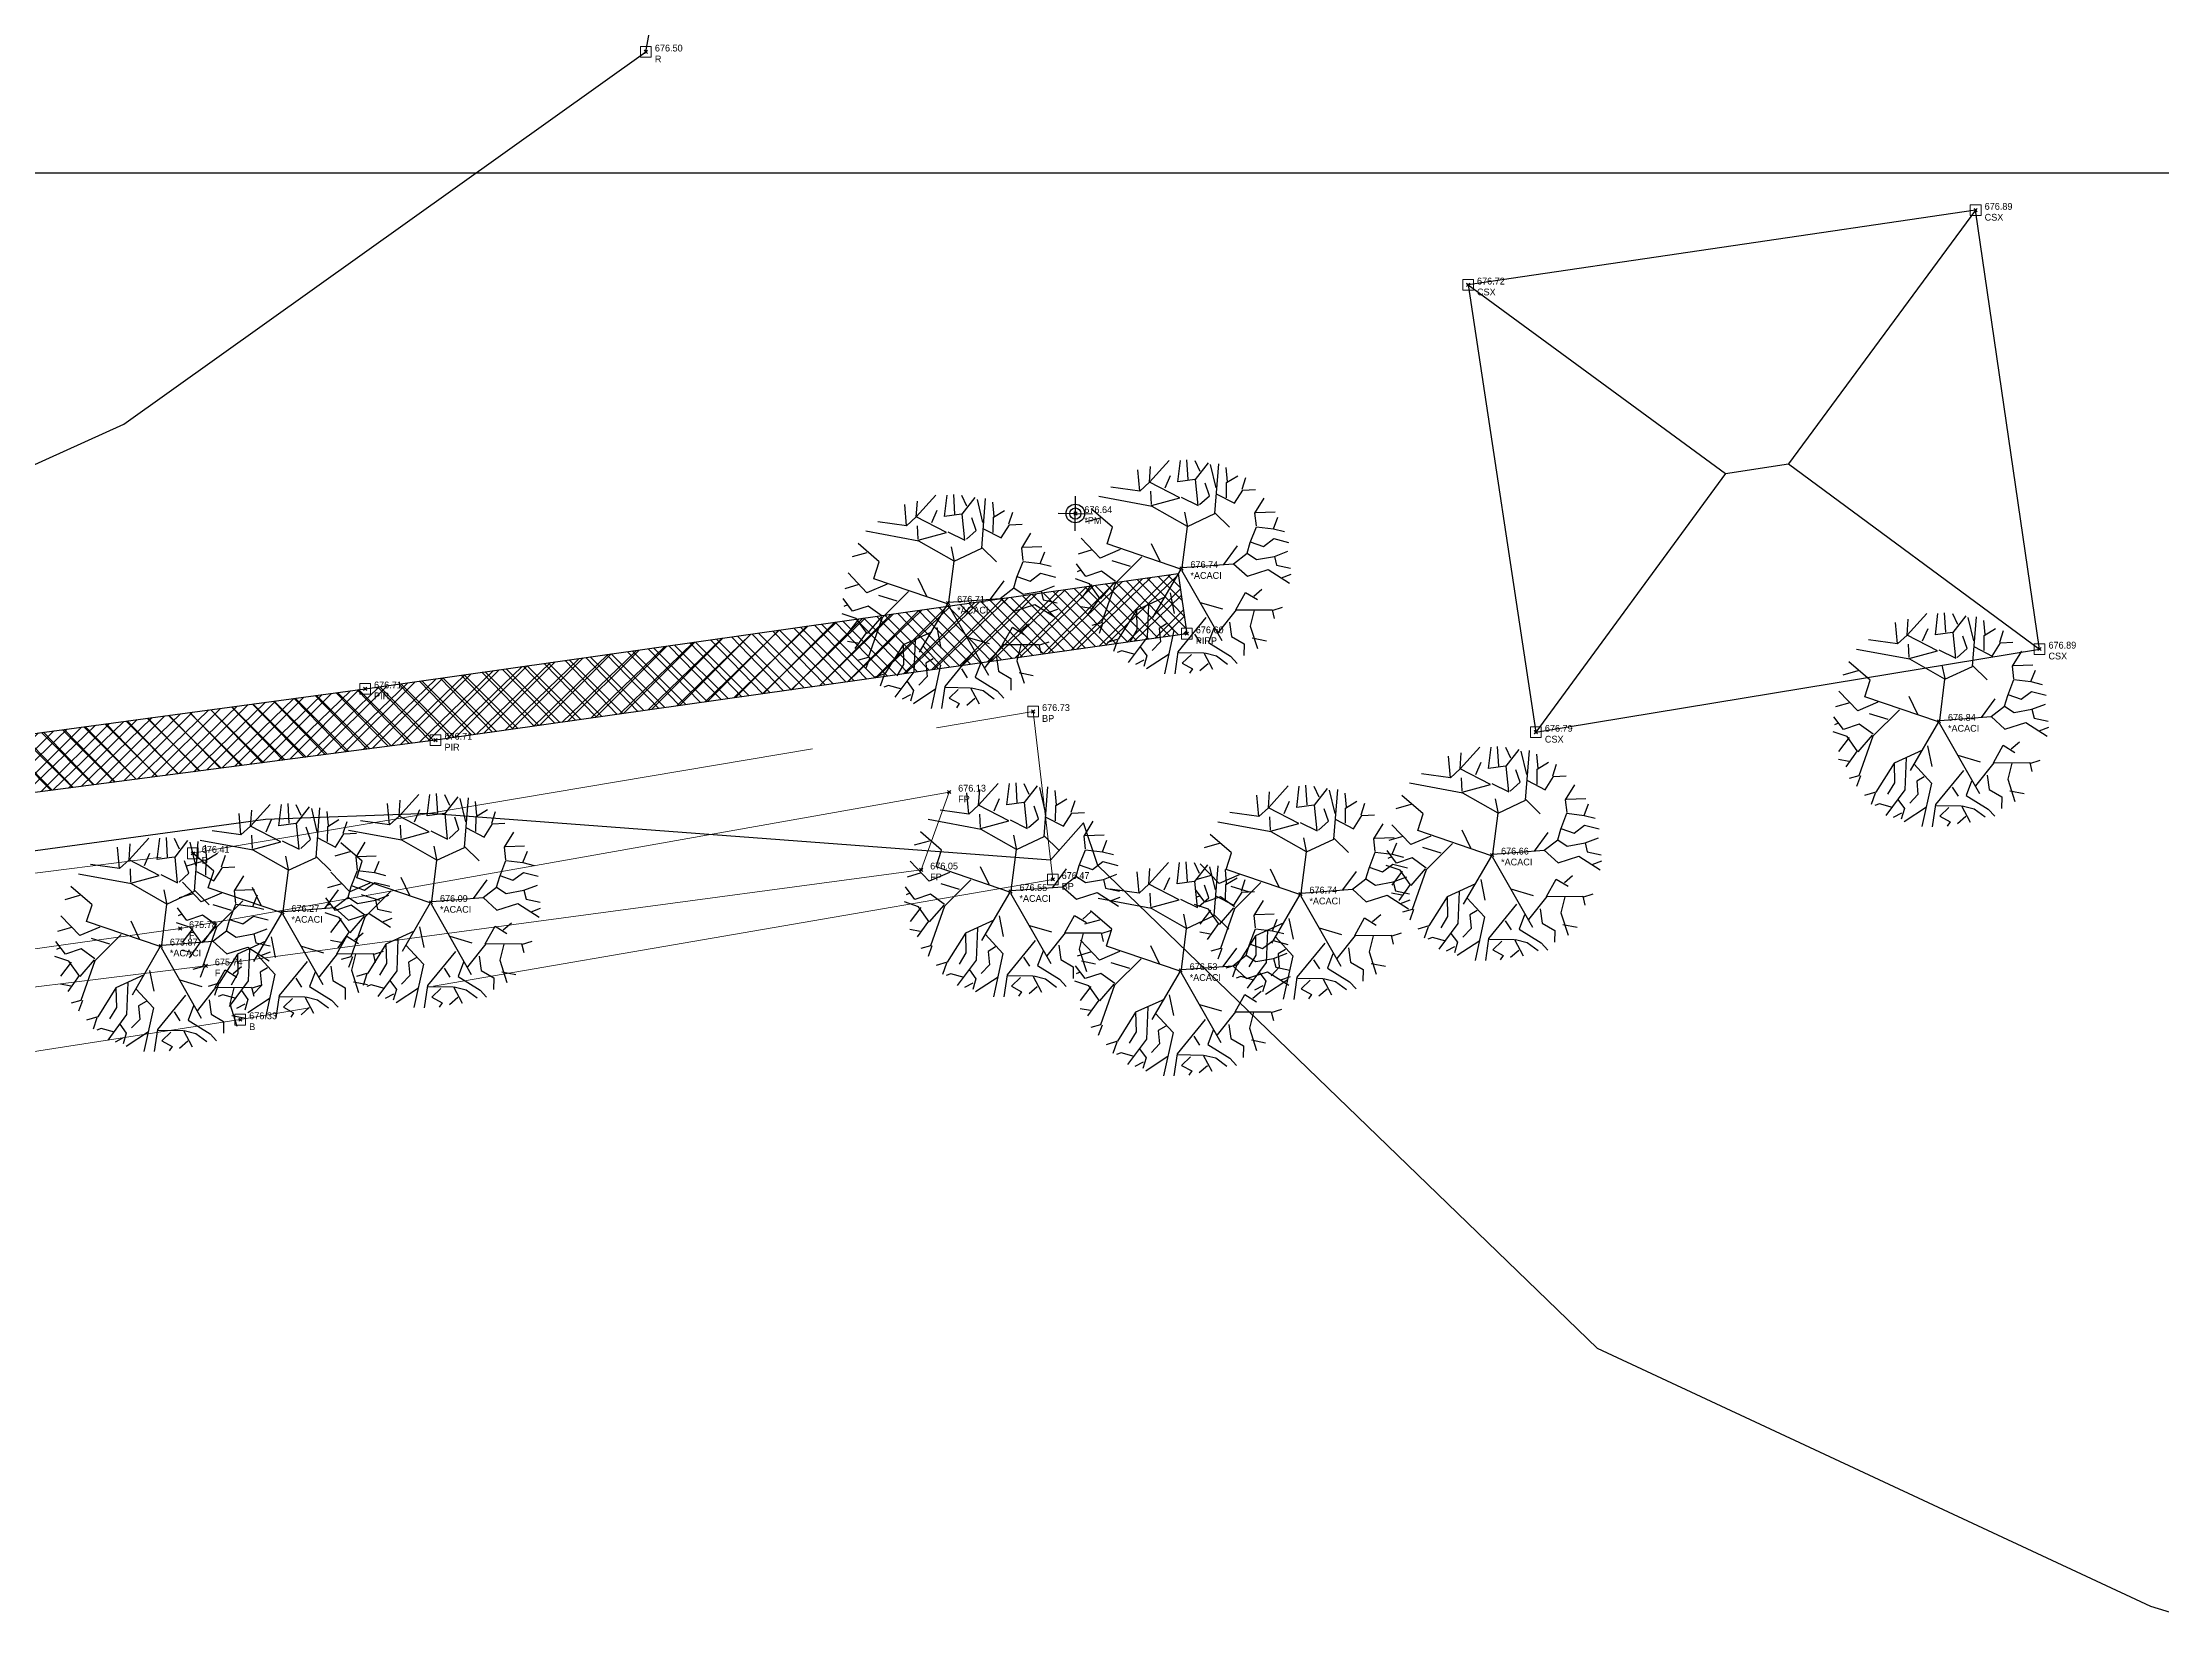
# Model space of a CAD drawing. Extents: x 350769 to 354978, y 6304672 to 6307963.
# Drawn here: x 352350.27 to 352389.89, y 6305572.65 to 6305602.44 of the extents above; entities that cross this region are included whole.
import ezdxf

# ---------------------------------------------------------------- set-up
doc = ezdxf.new("R2010")
doc.units = 0
doc.header["$PDMODE"] = 35
doc.header["$PDSIZE"] = 0.03
for name, pattern in [('4.0 - LO RECABARREN - DESNIVEL NUEVO$0$HIDDEN', [0.375, 0.25, -0.125]), ('CONTINUOS', [0]), ('DASHED', [19.05, 12.7, -6.35]), ('PHANTOM', [23.5, 11.75, -2.35, 2.35, -2.35, 2.35, -2.35])]:
    doc.linetypes.add(name, pattern=pattern)
doc.layers.get('0').update_dxf_attribs({"linetype": 'CONTINUOUS'})
for name, color, linetype in [('01_Dem Ext_Vereda HC', 1, 'CONTINUOUS'), ('1-CANAL', 150, 'PHANTOM'), ('1-coordenadas', 8, 'CONTINUOUS'), ('1-LINEA DE EDIFICACION', 2, 'CONTINUOUS'), ('1-PIRCA', 252, 'CONTINUOUS'), ('2-ACHURADO PIRCA', 252, 'CONTINUOUS'), ('3-CANAL_FDO', 4, 'CONTINUOUS'), ('C-TINN', 5, 'CONTINUOUS'), ('C-TOPO-MINR', 8, 'CONTINUOUS'), ('V-NODE DIC 2005', 4, 'CONTINUOUS'), ('V-NODE-TEXT DIC 2005', 2, 'CONTINUOUS'), ('Z-ACACI', 253, 'CONTINUOUS'), ('Z-PM', 253, 'CONTINUOUS')]:
    doc.layers.add(name, color=color, linetype=linetype)
doc.layers.add('0_ASD_TOPOGRAFIA_ELEMENTOS', color=7, linetype='CONTINUOS', lineweight=5, true_color=0xbdbdbd)

# ---------------------------------------------------------------- blocks, each defined once
blk = doc.blocks.new('COORDENADAS')
at = {"layer": '1-coordenadas'}
blk.add_line((20, -600.625), (1420, -600.625), dxfattribs=at)
blk = doc.blocks.new('ACACI')
for p, q in [((-0.621, 1.601), (-0.261, 2.015)), ((-0.094, 1.618), (-0.052, 2.015)), ((0.099, 1.666), (0.072, 2.033)), ((0.321, 1.816), (0.224, 2.015)), ((0.238, 1.666), (0.474, 1.982)), ((-0.8, 1.434), (-0.842, 1.833)), ((-0.621, 1.601), (-0.8, 1.434)), ((-0.621, 1.601), (-0.606, 1.899)), ((-0.052, 1.318), (-0.621, 1.601)), ((-0.33, 1.5), (-0.233, 1.734)), ((0.224, 1.666), (-0.094, 1.618)), ((0.293, 1.184), (0.238, 1.666)), ((0.502, 1.368), (0.418, 1.601)), ((0.626, 1.517), (0.515, 1.949)), ((0.611, 1.035), (0.668, 1.967)), ((0.834, 1.634), (0.805, 1.899)), ((0.82, 1.618), (1.028, 1.75)), ((0.82, 1.335), (0.82, 1.618)), ((1.111, 1.5), (1.18, 1.717)), ((-0.566, 1.151), (-1.563, 1.318)), ((-0.8, 1.434), (-1.341, 1.5)), ((-0.579, 1.184), (-0.594, 1.434)), ((-0.579, 1.168), (-0.052, 1.318)), ((-0.025, 1.335), (0.293, 1.184)), ((0.321, 1.201), (0.502, 1.368)), ((0.641, 1.401), (0.972, 1.234)), ((0.972, 1.234), (1.125, 1.484)), ((1.125, 1.484), (1.359, 1.5)), ((1.359, 1.052), (1.526, 1.335)), ((-1.535, 0.918), (-1.811, 0.835)), ((-1.299, 0.751), (-1.702, 1.085)), ((0.099, 0.787), (-0.566, 1.151)), ((0.099, 0.802), (0.045, 1.052)), ((0.099, 0.787), (0.611, 1.035)), ((0.611, 1.052), (0.889, 0.787)), ((1.277, 0.504), (1.388, 0.802)), ((1.388, 0.819), (1.359, 1.052)), ((1.374, 1.067), (1.734, 1.085)), ((1.388, 0.802), (1.707, 0.769)), ((1.707, 0.769), (1.789, 0.986)), ((-1.521, 0.17), (-1.881, 0.536)), ((-1.396, 0.436), (-1.299, 0.751)), ((-0.012, -0.012), (-1.396, 0.435)), ((-0.4, 0.12), (-0.566, 0.453)), ((0.015, 0.017), (0.099, 0.787)), ((0.792, 0.087), (1.041, 0.436)), ((1.222, 0.304), (1.277, 0.504)), ((1.277, 0.519), (1.526, 0.436)), ((1.526, 0.436), (1.719, 0.587)), ((1.707, 0.769), (1.915, 0.719)), ((1.719, 0.587), (1.997, 0.519)), ((-1.784, -0.179), (-1.965, 0.054)), ((-1.674, 0.319), (-1.937, 0.238)), ((-1.148, 0.337), (-1.521, 0.17)), ((-0.954, 0.021), (-1.299, 0.12)), ((-0.745, 0.203), (-1.23, -0.295)), ((0.015, 0.017), (0.972, 0.104)), ((0.972, 0.104), (1.222, 0.304)), ((0.972, 0.104), (1.235, -0.128)), ((1.222, 0.304), (1.401, 0.188)), ((1.235, -0.128), (1.623, 0.003)), ((1.401, 0.188), (1.734, 0.253)), ((1.623, 0.003), (2.025, -0.245)), ((1.734, 0.253), (1.983, 0.354)), ((1.734, 0.253), (1.776, 0.087)), ((1.776, 0.087), (2.039, 0.038)), ((-1.714, -0.313), (-1.978, -0.229)), ((-1.881, -0.063), (-1.95, -0.095)), ((-1.674, -0.328), (-1.868, -0.594)), ((-1.493, -0.078), (-1.784, -0.179)), ((-1.508, -0.594), (-1.714, -0.313)), ((-1.244, -0.278), (-1.508, -0.594)), ((-1.23, -0.262), (-1.493, -0.078)), ((-1.23, -0.295), (-1.48, -1.043)), ((-0.012, -0.012), (-0.525, -0.927)), ((0.003, -0.03), (0.775, -1.336)), ((1.359, -0.495), (1.511, -0.361)), ((1.873, -0.146), (2.052, -0.078)), ((-1.674, -0.778), (-1.868, -0.745)), ((-1.521, -0.578), (-1.729, -0.877)), ((-0.303, -0.545), (-0.829, -0.793)), ((-0.606, -0.694), (-0.621, -1.293)), ((-0.206, -0.462), (-0.122, -0.844)), ((0.363, -0.629), (0.778, -0.745)), ((0.708, -1.193), (1.041, -0.76)), ((1.028, -0.76), (1.207, -0.429)), ((1.041, -0.76), (1.707, -0.745)), ((1.207, -0.429), (1.429, -0.561)), ((1.374, -0.76), (1.304, -1.061)), ((1.707, -0.76), (1.9, -0.694)), ((1.707, -0.745), (1.749, -0.91)), ((-1.48, -1.043), (-1.66, -1.094)), ((-1.451, -1.043), (-1.521, -1.243)), ((-0.829, -0.793), (-1.16, -1.342)), ((-0.815, -1.16), (-0.939, -1.377)), ((-0.829, -0.793), (-0.815, -1.16)), ((-0.455, -0.811), (-0.122, -1.16)), ((-0.261, -1.043), (-0.4, -1.127)), ((-0.4, -1.127), (-0.372, -1.377)), ((-0.122, -1.16), (-0.288, -1.974)), ((0.474, -0.91), (-0.04, -1.559)), ((0.626, -1.109), (0.529, -1.377)), ((0.917, -0.993), (0.959, -1.258)), ((1.304, -1.061), (1.443, -1.476)), ((-1.16, -1.342), (-1.369, -1.41)), ((-1.175, -1.359), (-1.244, -1.574)), ((-1.091, -1.559), (-1.175, -1.592)), ((-0.842, -1.625), (-1.091, -1.559)), ((-0.621, -1.293), (-0.967, -1.774)), ((-0.745, -1.476), (-0.621, -1.642)), ((-0.372, -1.377), (-0.524, -1.541)), ((-0.04, -1.559), (-0.094, -1.974)), ((-0.025, -1.574), (0.445, -1.574)), ((0.266, -1.225), (0.377, -1.392)), ((0.445, -1.574), (0.611, -1.875)), ((0.46, -1.574), (0.681, -1.625)), ((0.529, -1.377), (0.944, -1.625)), ((0.959, -1.258), (1.195, -1.392)), ((1.195, -1.392), (1.195, -1.609)), ((1.346, -1.276), (1.61, -1.326)), ((-0.676, -1.726), (-0.829, -1.809)), ((-0.621, -1.642), (-0.676, -1.842)), ((-0.206, -1.609), (-0.621, -1.89)), ((0.211, -1.609), (0.045, -1.774)), ((0.045, -1.774), (0.238, -1.875)), ((0.238, -1.875), (0.184, -1.958)), ((0.529, -1.774), (0.377, -1.908)), ((0.681, -1.625), (0.889, -1.774)), ((0.944, -1.625), (1.069, -1.759))]:
    blk.add_line(p, q)
blk = doc.blocks.new('PM')
at = {"layer": 'Z-PM'}
for p, q in [((-1.61, 0), (1.61, 0)), ((0, -1.61), (0, 1.61))]:
    blk.add_line(p, q, dxfattribs=at)
for radius in [0.867, 0.521]:
    blk.add_circle((0, 0), radius, dxfattribs=at)
blk = doc.blocks.new('*U1327')
at = {"color": 0, "linetype": 'ByBlock', "lineweight": -2, "transparency": 16777216}
blk.add_point((0, 0), dxfattribs=at)
blk = doc.blocks.new('*U4232', base_point=(352354.03, 6305584.083))
at = {"layer": 'V-NODE-TEXT DIC 2005', "linetype": 'ByBlock', "char_height": 0.127}
for s, insert, attachment_point in [('676.33', (352354.197, 6305584.154), 4), ('B', (352354.197, 6305584.015), 1)]:
    blk.add_mtext(s, dxfattribs=dict(at, insert=insert, attachment_point=attachment_point))
blk = doc.blocks.new('*U4233', base_point=(352354.03, 6305584.083))
at = {"layer": 'V-NODE-TEXT DIC 2005', "color": 2, "lineweight": -2}
blk.add_blockref('*U4232', (352354.03, 6305584.083), dxfattribs=at)
blk = doc.blocks.new('*U4228', base_point=(352353.142, 6305587.194))
at = {"layer": 'V-NODE-TEXT DIC 2005', "linetype": 'ByBlock', "char_height": 0.127}
for s, insert, attachment_point in [('676.41', (352353.309, 6305587.265), 4), ('B', (352353.309, 6305587.126), 1)]:
    blk.add_mtext(s, dxfattribs=dict(at, insert=insert, attachment_point=attachment_point))
blk = doc.blocks.new('*U4229', base_point=(352353.142, 6305587.194))
at = {"layer": 'V-NODE-TEXT DIC 2005', "color": 2, "lineweight": -2}
blk.add_blockref('*U4228', (352353.142, 6305587.194), dxfattribs=at)
blk = doc.blocks.new('*U4024', base_point=(352369.219, 6305586.707))
at = {"layer": 'V-NODE-TEXT DIC 2005', "linetype": 'ByBlock', "char_height": 0.127}
for s, insert, attachment_point in [('676.47', (352369.386, 6305586.778), 4), ('BP', (352369.386, 6305586.639), 1)]:
    blk.add_mtext(s, dxfattribs=dict(at, insert=insert, attachment_point=attachment_point))
blk = doc.blocks.new('*U4025', base_point=(352369.219, 6305586.707))
at = {"layer": 'V-NODE-TEXT DIC 2005', "color": 2, "lineweight": -2}
blk.add_blockref('*U4024', (352369.219, 6305586.707), dxfattribs=at)
blk = doc.blocks.new('*U4022', base_point=(352368.853, 6305589.847))
at = {"layer": 'V-NODE-TEXT DIC 2005', "linetype": 'ByBlock', "char_height": 0.127}
for s, insert, attachment_point in [('676.73', (352369.02, 6305589.918), 4), ('BP', (352369.02, 6305589.779), 1)]:
    blk.add_mtext(s, dxfattribs=dict(at, insert=insert, attachment_point=attachment_point))
blk = doc.blocks.new('*U4023', base_point=(352368.853, 6305589.847))
at = {"layer": 'V-NODE-TEXT DIC 2005', "color": 2, "lineweight": -2}
blk.add_blockref('*U4022', (352368.853, 6305589.847), dxfattribs=at)
blk = doc.blocks.new('*U3930', base_point=(352378.253, 6305589.46))
at = {"layer": 'V-NODE-TEXT DIC 2005', "linetype": 'ByBlock', "char_height": 0.127}
for s, insert, attachment_point in [('676.79', (352378.42, 6305589.531), 4), ('CSX', (352378.42, 6305589.392), 1)]:
    blk.add_mtext(s, dxfattribs=dict(at, insert=insert, attachment_point=attachment_point))
blk = doc.blocks.new('*U3931', base_point=(352378.253, 6305589.46))
at = {"layer": 'V-NODE-TEXT DIC 2005', "color": 2, "lineweight": -2}
blk.add_blockref('*U3930', (352378.253, 6305589.46), dxfattribs=at)
blk = doc.blocks.new('*U3928', base_point=(352376.984, 6305597.822))
at = {"layer": 'V-NODE-TEXT DIC 2005', "linetype": 'ByBlock', "char_height": 0.127}
for s, insert, attachment_point in [('676.72', (352377.151, 6305597.893), 4), ('CSX', (352377.151, 6305597.754), 1)]:
    blk.add_mtext(s, dxfattribs=dict(at, insert=insert, attachment_point=attachment_point))
blk = doc.blocks.new('*U3929', base_point=(352376.984, 6305597.822))
at = {"layer": 'V-NODE-TEXT DIC 2005', "color": 2, "lineweight": -2}
blk.add_blockref('*U3928', (352376.984, 6305597.822), dxfattribs=at)
blk = doc.blocks.new('*U3922', base_point=(352387.668, 6305591.016))
at = {"layer": 'V-NODE-TEXT DIC 2005', "linetype": 'ByBlock', "char_height": 0.127}
for s, insert, attachment_point in [('676.89', (352387.835, 6305591.087), 4), ('CSX', (352387.835, 6305590.948), 1)]:
    blk.add_mtext(s, dxfattribs=dict(at, insert=insert, attachment_point=attachment_point))
blk = doc.blocks.new('*U3923', base_point=(352387.668, 6305591.016))
at = {"layer": 'V-NODE-TEXT DIC 2005', "color": 2, "lineweight": -2}
blk.add_blockref('*U3922', (352387.668, 6305591.016), dxfattribs=at)
blk = doc.blocks.new('*U3920', base_point=(352386.474, 6305599.22))
at = {"layer": 'V-NODE-TEXT DIC 2005', "linetype": 'ByBlock', "char_height": 0.127}
for s, insert, attachment_point in [('676.89', (352386.641, 6305599.291), 4), ('CSX', (352386.641, 6305599.152), 1)]:
    blk.add_mtext(s, dxfattribs=dict(at, insert=insert, attachment_point=attachment_point))
blk = doc.blocks.new('*U3921', base_point=(352386.474, 6305599.22))
at = {"layer": 'V-NODE-TEXT DIC 2005', "color": 2, "lineweight": -2}
blk.add_blockref('*U3920', (352386.474, 6305599.22), dxfattribs=at)
blk = doc.blocks.new('*U3844', base_point=(352352.905, 6305585.788))
at = {"layer": 'V-NODE-TEXT DIC 2005', "linetype": 'ByBlock', "char_height": 0.127}
for s, insert, attachment_point in [('675.78', (352353.072, 6305585.859), 4), ('F', (352353.072, 6305585.72), 1)]:
    blk.add_mtext(s, dxfattribs=dict(at, insert=insert, attachment_point=attachment_point))
blk = doc.blocks.new('*U3845', base_point=(352352.905, 6305585.788))
at = {"layer": 'V-NODE-TEXT DIC 2005', "color": 2, "lineweight": -2}
blk.add_blockref('*U3844', (352352.905, 6305585.788), dxfattribs=at)
blk = doc.blocks.new('*U3766', base_point=(352353.387, 6305585.088))
at = {"layer": 'V-NODE-TEXT DIC 2005', "linetype": 'ByBlock', "char_height": 0.127}
for s, insert, attachment_point in [('675.74', (352353.554, 6305585.159), 4), ('F', (352353.554, 6305585.02), 1)]:
    blk.add_mtext(s, dxfattribs=dict(at, insert=insert, attachment_point=attachment_point))
blk = doc.blocks.new('*U3767', base_point=(352353.387, 6305585.088))
at = {"layer": 'V-NODE-TEXT DIC 2005', "color": 2, "lineweight": -2}
blk.add_blockref('*U3766', (352353.387, 6305585.088), dxfattribs=at)
blk = doc.blocks.new('*U3608', base_point=(352367.284, 6305588.34))
at = {"layer": 'V-NODE-TEXT DIC 2005', "linetype": 'ByBlock', "char_height": 0.127}
for s, insert, attachment_point in [('676.13', (352367.451, 6305588.411), 4), ('FP', (352367.451, 6305588.272), 1)]:
    blk.add_mtext(s, dxfattribs=dict(at, insert=insert, attachment_point=attachment_point))
blk = doc.blocks.new('*U3609', base_point=(352367.284, 6305588.34))
at = {"layer": 'V-NODE-TEXT DIC 2005', "color": 2, "lineweight": -2}
blk.add_blockref('*U3608', (352367.284, 6305588.34), dxfattribs=at)
blk = doc.blocks.new('*U3606', base_point=(352366.761, 6305586.884))
at = {"layer": 'V-NODE-TEXT DIC 2005', "linetype": 'ByBlock', "char_height": 0.127}
for s, insert, attachment_point in [('676.05', (352366.928, 6305586.955), 4), ('FP', (352366.928, 6305586.816), 1)]:
    blk.add_mtext(s, dxfattribs=dict(at, insert=insert, attachment_point=attachment_point))
blk = doc.blocks.new('*U3607', base_point=(352366.761, 6305586.884))
at = {"layer": 'V-NODE-TEXT DIC 2005', "color": 2, "lineweight": -2}
blk.add_blockref('*U3606', (352366.761, 6305586.884), dxfattribs=at)
blk = doc.blocks.new('*U3254', base_point=(352357.68, 6305589.311))
at = {"layer": 'V-NODE-TEXT DIC 2005', "linetype": 'ByBlock', "char_height": 0.127}
for s, insert, attachment_point in [('676.71', (352357.847, 6305589.382), 4), ('PIR', (352357.847, 6305589.243), 1)]:
    blk.add_mtext(s, dxfattribs=dict(at, insert=insert, attachment_point=attachment_point))
blk = doc.blocks.new('*U3255', base_point=(352357.68, 6305589.311))
at = {"layer": 'V-NODE-TEXT DIC 2005', "color": 2, "lineweight": -2}
blk.add_blockref('*U3254', (352357.68, 6305589.311), dxfattribs=at)
blk = doc.blocks.new('*U3232', base_point=(352356.364, 6305590.27))
at = {"layer": 'V-NODE-TEXT DIC 2005', "linetype": 'ByBlock', "char_height": 0.127}
for s, insert, attachment_point in [('676.71', (352356.531, 6305590.341), 4), ('PIR', (352356.531, 6305590.202), 1)]:
    blk.add_mtext(s, dxfattribs=dict(at, insert=insert, attachment_point=attachment_point))
blk = doc.blocks.new('*U3233', base_point=(352356.364, 6305590.27))
at = {"layer": 'V-NODE-TEXT DIC 2005', "color": 2, "lineweight": -2}
blk.add_blockref('*U3232', (352356.364, 6305590.27), dxfattribs=at)
blk = doc.blocks.new('*U3214', base_point=(352371.727, 6305591.301))
at = {"layer": 'V-NODE-TEXT DIC 2005', "linetype": 'ByBlock', "char_height": 0.127}
for s, insert, attachment_point in [('676.60', (352371.894, 6305591.372), 4), ('PIRP', (352371.894, 6305591.233), 1)]:
    blk.add_mtext(s, dxfattribs=dict(at, insert=insert, attachment_point=attachment_point))
blk = doc.blocks.new('*U3215', base_point=(352371.727, 6305591.301))
at = {"layer": 'V-NODE-TEXT DIC 2005', "color": 2, "lineweight": -2}
blk.add_blockref('*U3214', (352371.727, 6305591.301), dxfattribs=at)
blk = doc.blocks.new('*U2736', base_point=(352361.613, 6305602.178))
at = {"layer": 'V-NODE-TEXT DIC 2005', "linetype": 'ByBlock', "char_height": 0.127}
for s, insert, attachment_point in [('676.50', (352361.78, 6305602.249), 4), ('R', (352361.78, 6305602.11), 1)]:
    blk.add_mtext(s, dxfattribs=dict(at, insert=insert, attachment_point=attachment_point))
blk = doc.blocks.new('*U2737', base_point=(352361.613, 6305602.178))
at = {"layer": 'V-NODE-TEXT DIC 2005', "color": 2, "lineweight": -2}
blk.add_blockref('*U2736', (352361.613, 6305602.178), dxfattribs=at)
blk = doc.blocks.new('*U1736', base_point=(352368.43, 6305586.482))
at = {"layer": 'V-NODE-TEXT DIC 2005', "linetype": 'ByBlock', "char_height": 0.127}
for s, insert, attachment_point in [('676.55', (352368.597, 6305586.553), 4), ('*ACACI', (352368.597, 6305586.414), 1)]:
    blk.add_mtext(s, dxfattribs=dict(at, insert=insert, attachment_point=attachment_point))
blk = doc.blocks.new('*U1737', base_point=(352368.43, 6305586.482))
at = {"layer": 'V-NODE-TEXT DIC 2005', "color": 2, "lineweight": -2}
blk.add_blockref('*U1736', (352368.43, 6305586.482), dxfattribs=at)
blk = doc.blocks.new('*U1734', base_point=(352377.434, 6305587.164))
at = {"layer": 'V-NODE-TEXT DIC 2005', "linetype": 'ByBlock', "char_height": 0.127}
for s, insert, attachment_point in [('*ACACI', (352377.601, 6305587.096), 1), ('676.66', (352377.601, 6305587.235), 4)]:
    blk.add_mtext(s, dxfattribs=dict(at, insert=insert, attachment_point=attachment_point))
blk = doc.blocks.new('*U1735', base_point=(352377.434, 6305587.164))
at = {"layer": 'V-NODE-TEXT DIC 2005', "color": 2, "lineweight": -2}
blk.add_blockref('*U1734', (352377.434, 6305587.164), dxfattribs=at)
blk = doc.blocks.new('*U1732', base_point=(352371.612, 6305585.004))
at = {"layer": 'V-NODE-TEXT DIC 2005', "linetype": 'ByBlock', "char_height": 0.127}
for s, insert, attachment_point in [('676.53', (352371.779, 6305585.075), 4), ('*ACACI', (352371.779, 6305584.936), 1)]:
    blk.add_mtext(s, dxfattribs=dict(at, insert=insert, attachment_point=attachment_point))
blk = doc.blocks.new('*U1733', base_point=(352371.612, 6305585.004))
at = {"layer": 'V-NODE-TEXT DIC 2005', "color": 2, "lineweight": -2}
blk.add_blockref('*U1732', (352371.612, 6305585.004), dxfattribs=at)
blk = doc.blocks.new('*U1730', base_point=(352373.85, 6305586.435))
at = {"layer": 'V-NODE-TEXT DIC 2005', "linetype": 'ByBlock', "char_height": 0.127}
for s, insert, attachment_point in [('*ACACI', (352374.017, 6305586.367), 1), ('676.74', (352374.017, 6305586.506), 4)]:
    blk.add_mtext(s, dxfattribs=dict(at, insert=insert, attachment_point=attachment_point))
blk = doc.blocks.new('*U1731', base_point=(352373.85, 6305586.435))
at = {"layer": 'V-NODE-TEXT DIC 2005', "color": 2, "lineweight": -2}
blk.add_blockref('*U1730', (352373.85, 6305586.435), dxfattribs=at)
blk = doc.blocks.new('*U1728', base_point=(352357.596, 6305586.278))
at = {"layer": 'V-NODE-TEXT DIC 2005', "linetype": 'ByBlock', "char_height": 0.127}
for s, insert, attachment_point in [('*ACACI', (352357.763, 6305586.21), 1), ('676.09', (352357.763, 6305586.349), 4)]:
    blk.add_mtext(s, dxfattribs=dict(at, insert=insert, attachment_point=attachment_point))
blk = doc.blocks.new('*U1729', base_point=(352357.596, 6305586.278))
at = {"layer": 'V-NODE-TEXT DIC 2005', "color": 2, "lineweight": -2}
blk.add_blockref('*U1728', (352357.596, 6305586.278), dxfattribs=at)
blk = doc.blocks.new('*U1724', base_point=(352354.819, 6305586.091))
at = {"layer": 'V-NODE-TEXT DIC 2005', "linetype": 'ByBlock', "char_height": 0.127}
for s, insert, attachment_point in [('676.27', (352354.986, 6305586.162), 4), ('*ACACI', (352354.986, 6305586.023), 1)]:
    blk.add_mtext(s, dxfattribs=dict(at, insert=insert, attachment_point=attachment_point))
blk = doc.blocks.new('*U1725', base_point=(352354.819, 6305586.091))
at = {"layer": 'V-NODE-TEXT DIC 2005', "color": 2, "lineweight": -2}
blk.add_blockref('*U1724', (352354.819, 6305586.091), dxfattribs=at)
blk = doc.blocks.new('*U1722', base_point=(352352.546, 6305585.461))
at = {"layer": 'V-NODE-TEXT DIC 2005', "linetype": 'ByBlock', "char_height": 0.127}
for s, insert, attachment_point in [('675.87', (352352.713, 6305585.532), 4), ('*ACACI', (352352.713, 6305585.393), 1)]:
    blk.add_mtext(s, dxfattribs=dict(at, insert=insert, attachment_point=attachment_point))
blk = doc.blocks.new('*U1723', base_point=(352352.546, 6305585.461))
at = {"layer": 'V-NODE-TEXT DIC 2005', "color": 2, "lineweight": -2}
blk.add_blockref('*U1722', (352352.546, 6305585.461), dxfattribs=at)
blk = doc.blocks.new('*U1714', base_point=(352371.626, 6305592.522))
at = {"layer": 'V-NODE-TEXT DIC 2005', "linetype": 'ByBlock', "char_height": 0.127}
for s, insert, attachment_point in [('676.74', (352371.793, 6305592.593), 4), ('*ACACI', (352371.793, 6305592.454), 1)]:
    blk.add_mtext(s, dxfattribs=dict(at, insert=insert, attachment_point=attachment_point))
blk = doc.blocks.new('*U1715', base_point=(352371.626, 6305592.522))
at = {"layer": 'V-NODE-TEXT DIC 2005', "color": 2, "lineweight": -2}
blk.add_blockref('*U1714', (352371.626, 6305592.522), dxfattribs=at)
blk = doc.blocks.new('*U1706', base_point=(352385.789, 6305589.664))
at = {"layer": 'V-NODE-TEXT DIC 2005', "linetype": 'ByBlock', "char_height": 0.127}
for s, insert, attachment_point in [('676.84', (352385.956, 6305589.735), 4), ('*ACACI', (352385.956, 6305589.596), 1)]:
    blk.add_mtext(s, dxfattribs=dict(at, insert=insert, attachment_point=attachment_point))
blk = doc.blocks.new('*U1707', base_point=(352385.789, 6305589.664))
at = {"layer": 'V-NODE-TEXT DIC 2005', "color": 2, "lineweight": -2}
blk.add_blockref('*U1706', (352385.789, 6305589.664), dxfattribs=at)
blk = doc.blocks.new('*U1700', base_point=(352367.265, 6305591.872))
at = {"layer": 'V-NODE-TEXT DIC 2005', "linetype": 'ByBlock', "char_height": 0.127}
for s, insert, attachment_point in [('*ACACI', (352367.432, 6305591.804), 1), ('676.71', (352367.432, 6305591.943), 4)]:
    blk.add_mtext(s, dxfattribs=dict(at, insert=insert, attachment_point=attachment_point))
blk = doc.blocks.new('*U1701', base_point=(352367.265, 6305591.872))
at = {"layer": 'V-NODE-TEXT DIC 2005', "color": 2, "lineweight": -2}
blk.add_blockref('*U1700', (352367.265, 6305591.872), dxfattribs=at)
blk = doc.blocks.new('*U1406', base_point=(352369.643, 6305593.547))
at = {"layer": 'V-NODE-TEXT DIC 2005', "linetype": 'ByBlock', "char_height": 0.127}
for s, insert, attachment_point in [('*PM', (352369.81, 6305593.479), 1), ('676.64', (352369.81, 6305593.618), 4)]:
    blk.add_mtext(s, dxfattribs=dict(at, insert=insert, attachment_point=attachment_point))
blk = doc.blocks.new('*U1407', base_point=(352369.643, 6305593.547))
at = {"layer": 'V-NODE-TEXT DIC 2005', "color": 2, "lineweight": -2}
blk.add_blockref('*U1406', (352369.643, 6305593.547), dxfattribs=at)
blk = doc.blocks.new('TOPOGRAFIA')
at = {"layer": '1-PIRCA', "lineweight": 0, "true_color": 0xbdbdbd}
h = blk.add_hatch(dxfattribs=at)
h.set_pattern_fill('ANSI37', color=9, scale=0.1, angle=-0.9099, style=0)
h.set_pattern_definition([(44.0901018, (385165.93732, 6292423.27664), (-0.22091292, 0.228043267), []), (134.0901018, (385165.93732, 6292423.27664), (-0.228043267, -0.22091292), [])])
h.paths.add_polyline_path([(390371.669, 6302591.384), (390357.622, 6302589.394), (390340.686, 6302587.18), (390330.291, 6302585.764), (390319.091, 6302584.432), (390313.327, 6302583.838), (390313.394, 6302584.787), (390319.3, 6302585.49), (390330.381, 6302586.708), (390340.573, 6302588.228), (390356.307, 6302590.353), (390371.51, 6302592.506)])
at = {"layer": '1-CANAL', "color": 9, "lineweight": 0, "true_color": 0xbdbdbd}
for points in [[(390309.955, 6302580.318), (390327.956, 6302584.064), (390340.834, 6302585.739), (390353.084, 6302587.277), (390368.795, 6302589.93), (390369.162, 6302586.79)], [(390369.162, 6302586.79), (390353.973, 6302584.167), (390341.635, 6302582.251), (390328.875, 6302580.758), (390310.113, 6302578.613)]]:
    blk.add_lwpolyline(points, dxfattribs=at)
at = {"layer": '1-coordenadas', "color": 9, "linetype": '4.0 - LO RECABARREN - DESNIVEL NUEVO$0$HIDDEN', "lineweight": 0, "ltscale": 50, "true_color": 0xbdbdbd}
blk.add_line((390200, 6302600), (390900, 6302600), dxfattribs=at)
at = {"layer": '1-LINEA DE EDIFICACION', "color": 9, "lineweight": 0, "true_color": 0xbdbdbd, "flags": 128}
for points in [[(390386.417, 6302599.301), (390376.927, 6302597.905)], [(390386.417, 6302599.301), (390382.918, 6302594.56)], [(390387.61, 6302591.097), (390386.417, 6302599.301)], [(390376.927, 6302597.905), (390381.74, 6302594.376)], [(390376.927, 6302597.905), (390378.195, 6302589.543)], [(390381.74, 6302594.376), (390382.918, 6302594.56)], [(390382.918, 6302594.56), (390387.61, 6302591.097)], [(390381.74, 6302594.376), (390378.195, 6302589.543)], [(390378.195, 6302589.543), (390387.61, 6302591.097)]]:
    blk.add_lwpolyline(points, dxfattribs=at)
at = {"layer": '1-PIRCA', "color": 9, "lineweight": 0, "true_color": 0xbdbdbd, "flags": 128}
blk.add_lwpolyline([(390371.669, 6302591.384), (390357.622, 6302589.394), (390340.686, 6302587.18), (390330.291, 6302585.764), (390319.091, 6302584.432), (390313.327, 6302583.838), (390313.394, 6302584.787), (390319.3, 6302585.49), (390330.381, 6302586.708), (390340.573, 6302588.228), (390356.307, 6302590.353), (390371.51, 6302592.506)], close=True, dxfattribs=at)
at = {"layer": '3-CANAL_FDO', "color": 9, "lineweight": 0, "true_color": 0xbdbdbd}
blk.add_lwpolyline([(390367.226, 6302588.423), (390366.703, 6302586.967), (390353.329, 6302585.172), (390341.844, 6302583.754), (390328.424, 6302581.895), (390309.983, 6302579.704), (390328.29, 6302582.699), (390341.71, 6302584.312), (390352.848, 6302585.872), (390367.226, 6302588.423)], dxfattribs=at)
at = {"layer": 'C-TINN', "color": 9, "linetype": 'Continuous', "lineweight": 0, "true_color": 0xbdbdbd}
for points, elevation in [([(390361.456, 6302602.161), (390361.456, 6302602.361), (390361.656, 6302602.361), (390361.656, 6302602.161), (390361.456, 6302602.161)], 676.5), ([(390386.317, 6302599.201), (390386.317, 6302599.401), (390386.517, 6302599.401), (390386.517, 6302599.201), (390386.317, 6302599.201)], 676.89), ([(390376.827, 6302597.805), (390376.827, 6302598.005), (390377.027, 6302598.005), (390377.027, 6302597.805), (390376.827, 6302597.805)], 676.72), ([(390371.569, 6302591.284), (390371.569, 6302591.484), (390371.769, 6302591.484), (390371.769, 6302591.284), (390371.569, 6302591.284)], 676.6), ([(390387.51, 6302590.997), (390387.51, 6302591.197), (390387.71, 6302591.197), (390387.71, 6302590.997), (390387.51, 6302590.997)], 676.89), ([(390356.207, 6302590.253), (390356.207, 6302590.453), (390356.407, 6302590.453), (390356.407, 6302590.253), (390356.207, 6302590.253)], 676.71), ([(390368.695, 6302589.83), (390368.695, 6302590.03), (390368.895, 6302590.03), (390368.895, 6302589.83), (390368.695, 6302589.83)], 676.73), ([(390357.522, 6302589.294), (390357.522, 6302589.494), (390357.722, 6302589.494), (390357.722, 6302589.294), (390357.522, 6302589.294)], 676.71), ([(390378.095, 6302589.443), (390378.095, 6302589.643), (390378.295, 6302589.643), (390378.295, 6302589.443), (390378.095, 6302589.443)], 676.79), ([(390352.984, 6302587.177), (390352.984, 6302587.377), (390353.184, 6302587.377), (390353.184, 6302587.177), (390352.984, 6302587.177)], 676.41), ([(390369.062, 6302586.69), (390369.062, 6302586.89), (390369.262, 6302586.89), (390369.262, 6302586.69), (390369.062, 6302586.69)], 676.47), ([(390353.873, 6302584.067), (390353.873, 6302584.267), (390354.073, 6302584.267), (390354.073, 6302584.067), (390353.873, 6302584.067)], 676.33)]:
    blk.add_lwpolyline(points, dxfattribs=dict(at, elevation=elevation))
for p in [(390361.556, 6302602.261, 676.5), (390386.417, 6302599.301, 676.89), (390376.927, 6302597.905, 676.72), (390371.669, 6302591.384, 676.6), (390387.61, 6302591.097, 676.89), (390356.307, 6302590.353, 676.71), (390368.795, 6302589.93, 676.73), (390357.622, 6302589.394, 676.71), (390378.195, 6302589.543, 676.79), (390353.084, 6302587.277, 676.41), (390369.162, 6302586.79, 676.47), (390353.973, 6302584.167, 676.33)]:
    blk.add_point(p, dxfattribs=at)
at = {"layer": 'C-TOPO-MINR', "color": 9, "linetype": 'Continuous', "lineweight": -3, "true_color": 0xbdbdbd, "elevation": 676.5}
for points in [[(390390.937, 6302572.816), (390389.692, 6302573.196), (390379.348, 6302578.02), (390370.008, 6302587.048), (390369.74, 6302587.85), (390369.119, 6302587.152), (390357.503, 6302588.023), (390354.446, 6302587.912), (390349.597, 6302587.25)], [(390343.038, 6302591.34), (390351.796, 6302595.302), (390361.556, 6302602.261), (390363.618, 6302613.625), (390364.51, 6302614.75), (390364.726, 6302617.353), (390362.222, 6302618.28), (390354.933, 6302625.345), (390350.55, 6302632.756), (390348.514, 6302637.51)]]:
    blk.add_lwpolyline(points, dxfattribs=at)
at = {"layer": 'V-NODE DIC 2005', "color": 9, "lineweight": 0, "true_color": 0xbdbdbd, "rotation": 359.9963883938062}
for p in [(390361.557, 6302602.261), (390386.418, 6302599.301), (390376.927, 6302597.904), (390369.586, 6302593.63), (390371.569, 6302592.604), (390367.208, 6302591.955), (390371.67, 6302591.383), (390387.611, 6302591.097), (390356.307, 6302590.353), (390368.796, 6302589.93), (390385.732, 6302589.746), (390357.623, 6302589.394), (390378.196, 6302589.542), (390367.227, 6302588.423), (390353.085, 6302587.278), (390366.704, 6302586.967), (390377.377, 6302587.246), (390368.373, 6302586.565), (390369.162, 6302586.79), (390354.762, 6302586.174), (390357.539, 6302586.361), (390373.793, 6302586.517), (390352.848, 6302585.872), (390352.489, 6302585.545), (390353.33, 6302585.172), (390371.555, 6302585.086), (390353.973, 6302584.167)]:
    blk.add_blockref('*U1327', p, dxfattribs=at)
at = {"layer": 'V-NODE-TEXT DIC 2005', "color": 9, "lineweight": 0, "true_color": 0xbdbdbd, "rotation": 359.9963883938062}
for name, p in [('*U2737', (390361.557, 6302602.261)), ('*U3921', (390386.418, 6302599.301)), ('*U3929', (390376.927, 6302597.904)), ('*U1407', (390369.586, 6302593.63)), ('*U1715', (390371.569, 6302592.604)), ('*U1701', (390367.208, 6302591.955)), ('*U3215', (390371.67, 6302591.383)), ('*U3923', (390387.611, 6302591.097)), ('*U3233', (390356.307, 6302590.353)), ('*U4023', (390368.796, 6302589.93)), ('*U1707', (390385.732, 6302589.746)), ('*U3255', (390357.623, 6302589.394)), ('*U3931', (390378.196, 6302589.542)), ('*U3609', (390367.227, 6302588.423)), ('*U4229', (390353.085, 6302587.278)), ('*U1735', (390377.377, 6302587.246)), ('*U3607', (390366.704, 6302586.967)), ('*U4025', (390369.162, 6302586.79)), ('*U1737', (390368.373, 6302586.565)), ('*U1731', (390373.793, 6302586.517)), ('*U1725', (390354.762, 6302586.174)), ('*U1729', (390357.539, 6302586.361)), ('*U3845', (390352.848, 6302585.872)), ('*U1723', (390352.489, 6302585.545)), ('*U3767', (390353.33, 6302585.172)), ('*U1733', (390371.555, 6302585.086)), ('*U4233', (390353.973, 6302584.167))]:
    blk.add_blockref(name, p, dxfattribs=at)
at = {"layer": 'Z-ACACI', "color": 9, "lineweight": 0, "true_color": 0xbdbdbd, "rotation": 359.090101839884}
for p in [(390371.568, 6302592.604), (390367.207, 6302591.955), (390385.732, 6302589.745), (390377.376, 6302587.245), (390368.372, 6302586.565), (390373.792, 6302586.517), (390354.762, 6302586.174), (390357.538, 6302586.361), (390352.489, 6302585.544), (390371.554, 6302585.087)]:
    blk.add_blockref('ACACI', p, dxfattribs=at)
at = {"layer": 'Z-PM', "color": 9, "lineweight": 0, "true_color": 0xbdbdbd, "xscale": 0.2, "yscale": 0.2, "zscale": 0.2, "rotation": 359.090101839884}
blk.add_blockref('PM', (390369.585, 6302593.63), dxfattribs=at)

msp = doc.modelspace()

# ---------------------------------------------------------------- hatches: boundary and pattern name
at = {"layer": '01_Dem Ext_Vereda HC'}
h = msp.add_hatch(dxfattribs=at)
h.set_pattern_fill('ANSI37', color=256, scale=0.1, style=0)
h.set_pattern_definition([(45, (-2097.35618, 416.16158), (-0.224506403027, 0.224506403027), []), (135, (-2097.35618, 416.16158), (-0.224506403027, -0.224506403027), [])])
edge = h.paths.add_edge_path()
edge.add_line((352324.627, 6305354.218), (352323.754, 6305365.377))
edge.add_line((352323.754, 6305365.377), (352321.959, 6305388.288))
edge.add_line((352321.959, 6305388.288), (352321.02, 6305399.736))
edge.add_line((352321.02, 6305399.736), (352319.726, 6305417.01))
edge.add_line((352319.726, 6305417.01), (352318.809, 6305429.361))
edge.add_line((352318.809, 6305429.361), (352318.579, 6305432.41))
edge.add_line((352318.579, 6305432.41), (352318.544, 6305432.787))
edge.add_line((352318.544, 6305432.787), (352317.602, 6305444.365))
edge.add_line((352317.602, 6305444.365), (352316.948, 6305453.401))
edge.add_line((352316.948, 6305453.401), (352316.376, 6305460.379))
edge.add_line((352316.376, 6305460.379), (352316.193, 6305463.171))
edge.add_line((352316.193, 6305463.171), (352315.828, 6305467.828))
edge.add_line((352315.828, 6305467.828), (352315.133, 6305476.71))
edge.add_line((352315.133, 6305476.71), (352314.4, 6305486.47))
edge.add_line((352314.4, 6305486.47), (352313.705, 6305495.145))
edge.add_line((352313.705, 6305495.145), (352312.752, 6305507.986))
edge.add_line((352312.752, 6305507.986), (352311.923, 6305518.751))
edge.add_line((352311.923, 6305518.751), (352311.347, 6305530.829))
edge.add_line((352311.347, 6305530.829), (352311.42, 6305536.178))
edge.add_line((352311.42, 6305536.178), (352311.048, 6305538.191))
edge.add_line((352311.048, 6305538.191), (352311.428, 6305540.601))
edge.add_line((352311.428, 6305540.601), (352312.871, 6305541.961))
edge.add_line((352312.871, 6305541.961), (352312.319, 6305548.007))
edge.add_line((352312.319, 6305548.007), (352310.491, 6305552.125))
edge.add_line((352310.491, 6305552.125), (352309.857, 6305554.8))
edge.add_line((352309.857, 6305554.8), (352308.842, 6305562.043))
edge.add_line((352308.842, 6305562.043), (352307.841, 6305562.78))
edge.add_line((352307.841, 6305562.78), (352306.935, 6305569.138))
edge.add_line((352306.935, 6305569.138), (352305.323, 6305578.158))
edge.add_line((352305.323, 6305578.158), (352304.355, 6305583.787))
edge.add_line((352304.355, 6305583.787), (352303.27, 6305583.73))
edge.add_line((352303.27, 6305583.73), (352303.301, 6305583.5))
edge.add_line((352303.301, 6305583.5), (352304.551, 6305576.329))
edge.add_line((352304.551, 6305576.329), (352306.013, 6305568.087))
edge.add_line((352306.013, 6305568.087), (352306.865, 6305561.916))
edge.add_line((352306.865, 6305561.916), (352307.715, 6305555.323))
edge.add_line((352307.715, 6305555.323), (352308.833, 6305550.64))
edge.add_line((352308.833, 6305550.64), (352310.885, 6305546.636))
edge.add_line((352310.885, 6305546.636), (352311.412, 6305543.877))
edge.add_line((352311.412, 6305543.877), (352310.03, 6305538.728))
edge.add_line((352310.03, 6305538.728), (352309.48, 6305534.304))
edge.add_line((352309.48, 6305534.304), (352309.412, 6305528.202))
edge.add_line((352309.412, 6305528.202), (352309.96, 6305517.592))
edge.add_line((352309.96, 6305517.592), (352310.732, 6305507.799))
edge.add_line((352310.732, 6305507.799), (352311.589, 6305496.735))
edge.add_line((352311.589, 6305496.735), (352312.41, 6305486.12))
edge.add_line((352312.41, 6305486.12), (352313.174, 6305476.772))
edge.add_line((352313.174, 6305476.772), (352313.971, 6305466.098))
edge.add_line((352313.971, 6305466.098), (352314.686, 6305456.478))
edge.add_line((352314.686, 6305456.478), (352315.58, 6305445.045))
edge.add_line((352315.58, 6305445.045), (352316.397, 6305434.297))
edge.add_line((352316.397, 6305434.297), (352317.197, 6305423.905))
edge.add_line((352317.197, 6305423.905), (352317.959, 6305413.912))
edge.add_line((352317.959, 6305413.912), (352318.734, 6305404.133))
edge.add_line((352318.734, 6305404.133), (352319.319, 6305396.328))
edge.add_line((352319.319, 6305396.328), (352320.065, 6305387.254))
edge.add_line((352320.065, 6305387.254), (352320.856, 6305376.522))
edge.add_line((352320.856, 6305376.522), (352321.696, 6305366.337))
edge.add_line((352321.696, 6305366.337), (352322.335, 6305357.95))
edge.add_line((352322.335, 6305357.95), (352322.753, 6305354.269))
edge.add_line((352322.753, 6305354.269), (352323.012, 6305353.793))
edge.add_arc((352326.605, 6305355.064), 3.811, 199.4806, 277.2872)
edge.add_line((352327.088, 6305351.284), (352327.151, 6305351.782))
edge.add_line((352327.151, 6305351.782), (352335.905, 6305354.569))
edge.add_line((352335.905, 6305354.569), (352346.027, 6305357.94))
edge.add_line((352346.027, 6305357.94), (352352.723, 6305360.445))
edge.add_line((352352.723, 6305360.445), (352352.409, 6305361.283))
edge.add_line((352352.409, 6305361.283), (352346.378, 6305359.048))
edge.add_line((352346.378, 6305359.048), (352335.653, 6305355.47))
edge.add_line((352335.653, 6305355.47), (352326.867, 6305352.673))
edge.add_line((352326.867, 6305352.673), (352325.65, 6305353.072))
edge.add_line((352325.65, 6305353.072), (352324.627, 6305354.218))
at = {"layer": '2-ACHURADO PIRCA', "true_color": 0xbdbdbd}
h = msp.add_hatch(dxfattribs=at)
h.set_pattern_fill('ANSI37', color=9, scale=0.1)
h.set_pattern_definition([(45, (-2000, 0), (-0.224506403027, 0.224506403027), []), (135, (-2000, 0), (-0.224506403027, -0.224506403027), [])])
edge = h.paths.add_edge_path()
edge.add_line((352322.158, 6305584.796), (352321.958, 6305585.782))
edge.add_line((352321.958, 6305585.782), (352330.381, 6305586.708))
edge.add_line((352330.381, 6305586.708), (352340.573, 6305588.228))
edge.add_line((352340.573, 6305588.228), (352356.307, 6305590.353))
edge.add_line((352356.307, 6305590.353), (352371.51, 6305592.506))
edge.add_line((352371.51, 6305592.506), (352371.669, 6305591.384))
edge.add_line((352371.669, 6305591.384), (352357.622, 6305589.394))
edge.add_line((352357.622, 6305589.394), (352340.686, 6305587.18))
edge.add_line((352340.686, 6305587.18), (352330.291, 6305585.764))
edge.add_line((352330.291, 6305585.764), (352322.554, 6305584.843))

# ---------------------------------------------------------------- linework, layer by layer
at = {"layer": '1-LINEA DE EDIFICACION', "flags": 128}
for points in [[(352386.417, 6305599.301), (352376.927, 6305597.905)], [(352386.417, 6305599.301), (352382.918, 6305594.56)], [(352387.61, 6305591.097), (352386.417, 6305599.301)], [(352376.927, 6305597.905), (352381.74, 6305594.376)], [(352376.927, 6305597.905), (352378.195, 6305589.543)], [(352381.74, 6305594.376), (352382.918, 6305594.56)], [(352382.918, 6305594.56), (352387.61, 6305591.097)], [(352381.74, 6305594.376), (352378.195, 6305589.543)], [(352378.195, 6305589.543), (352387.61, 6305591.097)]]:
    msp.add_lwpolyline(points, dxfattribs=at)
at = {"layer": '1-PIRCA', "flags": 128}
msp.add_lwpolyline([(352321.958, 6305585.782), (352330.381, 6305586.708), (352340.573, 6305588.228), (352356.307, 6305590.353), (352371.51, 6305592.506), (352371.669, 6305591.384), (352357.622, 6305589.394), (352340.686, 6305587.18), (352330.291, 6305585.764), (352322.162, 6305584.797)], dxfattribs=at)

# ---------------------------------------------------------------- block references
at = {"color": 252, "linetype": 'DASHED'}
msp.add_blockref('COORDENADAS', (352180, 6306200.625), dxfattribs=at)
at = {"layer": 'Z-ACACI', "rotation": 359.090101839884}
for p in [(352371.568, 6305592.604), (352367.207, 6305591.955), (352385.732, 6305589.745), (352377.376, 6305587.245), (352368.372, 6305586.565), (352373.792, 6305586.517), (352354.762, 6305586.174), (352357.538, 6305586.361), (352352.489, 6305585.544), (352371.554, 6305585.087)]:
    msp.add_blockref('ACACI', p, dxfattribs=at)
at = {"layer": 'Z-PM', "xscale": 0.2, "yscale": 0.2, "zscale": 0.2, "rotation": 359.090101839884}
msp.add_blockref('PM', (352369.585, 6305593.63), dxfattribs=at)

# ---------------------------------------------------------------- next in the draw order: block references
at = {"layer": '0_ASD_TOPOGRAFIA_ELEMENTOS', "color": 30, "true_color": 0xf26507}
msp.add_blockref('TOPOGRAFIA', (-38000, 3000), dxfattribs=at)

doc.saveas('drawing.dxf')
